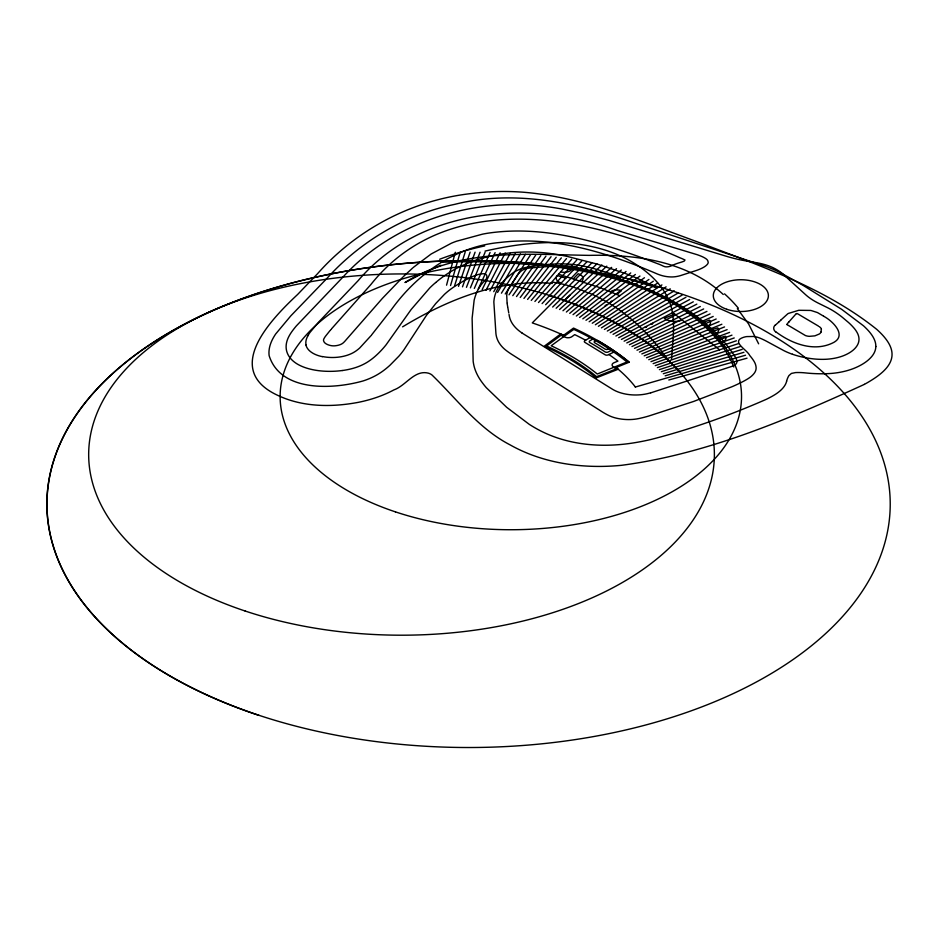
<?xml version="1.0" encoding="UTF-8"?>
<svg xmlns="http://www.w3.org/2000/svg" width="939" height="939" viewBox="0 0 939 939"><rect width="100%" height="100%" fill="white"/><g stroke="black" fill="none" stroke-linecap="round" stroke-linejoin="round"><path stroke-width="1.41" d="M671.585 358.663C672.606 339.578 676.491 319.483 669.272 301.09C661.467 282.662 645.293 269.188 628.132 259.716C584.304 236.393 531.885 240.337 485.052 251.1M446.553 285.163L455.309 252.251M450.556 285.538L460.227 252.18M454.546 285.937L465.169 252.145M458.525 286.372L470.122 252.133M462.493 286.829L475.087 252.168M466.448 287.334L480.075 252.227M470.392 287.862L485.076 252.309M820.956 332.101L821.367 329.366M474.324 288.414L490.088 252.438M508.457 289.071L518.082 274.235A51.539 29.755 0 0 1 519.654 272.474A25.975 15.001 0 0 1 521.521 270.808A11.608 6.702 0 0 1 526.967 268.495A31.245 18.041 0 0 1 530.265 267.932L557.437 265.749A56.352 32.536 0 0 1 574.457 266.805M478.244 289.001L495.111 252.603M605.467 305.339L605.174 305.973L606.664 304.882M482.141 289.623L500.147 252.791M486.038 290.268L505.194 253.025M489.912 290.949L510.253 253.284M493.761 291.665L515.323 253.589M497.6 292.405L520.406 253.917M795.744 314.142L796.741 313.532A4.578 2.641 0 0 1 797.763 313.861L818.468 326.103M795.626 314.33L788.572 322.3M501.426 293.179L525.5 254.281M505.229 293.977L530.594 254.692M509.008 294.811L535.711 255.138M512.776 295.668L540.829 255.608M516.52 296.56L545.946 256.124M520.241 297.487L551.076 256.676M523.939 298.438L556.217 257.263M652.229 323.967L652.699 323.368L650.927 324.295M371.504 335.047L390.906 310.304C416.587 274.329 455.169 246.347 500.205 242.438C553.775 235.818 607.134 252.532 655.833 273.343A36.926 21.315 0 0 0 660.352 275.104A25.142 14.519 0 0 0 665.34 276.371A22.113 12.759 0 0 0 670.692 276.935A16.456 9.507 0 0 0 676.08 276.594A22.876 13.205 0 0 0 681.115 275.397L695.412 270.796A44.884 25.916 0 0 0 699.989 269.094A32.196 18.592 0 0 0 704.086 267.016A18.686 10.787 0 0 0 707.255 264.446L707.783 263.718A8.111 4.683 0 0 0 708.194 262.204L707.748 260.643A9.543 5.505 0 0 0 706.222 258.918L705.788 258.612A25.376 14.648 0 0 0 701.773 256.464A60.166 34.743 0 0 0 697.243 254.715L617.557 230.583C530.547 199.385 421.341 206.287 358.041 280.784L318.603 322.159L309.987 332.429A76.834 44.368 0 0 0 307.886 335.763M527.612 299.412L561.358 257.896M370.928 335.763L359.778 347.923A59.72 34.485 0 0 1 356.632 350.493A35.846 20.693 0 0 1 352.958 352.829A30.154 17.407 0 0 1 322.523 356.55M531.274 300.421L566.499 258.565M331.537 328.838L370.905 284.494C446.753 189.373 582.403 214.374 679.378 257.556A80.261 46.34 0 0 0 681.984 258.612L685.012 259.997L684.249 261.089A32.407 18.71 0 0 1 680.036 262.556A47.185 27.243 0 0 0 676.303 263.765A39.802 22.982 0 0 0 671.808 265.631L670.822 266.054A9.343 5.399 0 0 1 667.547 266.829L666.408 266.887A4.519 2.606 0 0 1 664.777 266.676L663.251 266.113A40.694 23.498 0 0 0 659.295 264.34C605.103 243.459 546.545 224.409 487.717 233.224A75.249 43.44 0 0 0 482.458 234.175L456.471 241.241A79.745 46.046 0 0 0 451.389 243.213L431.177 253.988L413.653 267.146M330.986 329.472L330.446 330.105M534.901 301.454L571.64 259.281M329.894 330.739L325.54 336.197A41.821 24.144 0 0 0 323.873 338.862L323.72 339.214A8.122 4.695 0 0 0 323.626 340.939L324.096 341.972A9.39 5.423 0 0 0 326.42 344.014A12.101 6.984 0 0 0 330.551 345.517L331.138 345.634A8.721 5.035 0 0 0 334.73 345.822L335.34 345.763A13.24 7.641 0 0 0 339.906 344.742A10.716 6.186 0 0 0 343.334 342.782A41.41 23.909 0 0 0 345.693 340.294L382.431 298.344L402.948 277.028M538.505 302.522L576.746 260.068M775.215 325.34L775.637 324.906A16.738 9.66 0 0 1 776.154 324.424L778.818 322.03M788.854 321.983L787.422 323.591A3.204 1.843 0 0 0 786.976 324.612M542.085 303.614L581.828 260.925M545.641 304.729L586.887 261.84M781.06 319.894L780.462 320.516A10.763 6.209 0 0 1 779.898 321.068L779.088 321.784M781.178 319.765L787.704 313.837A16.902 9.754 0 0 1 788.396 313.426L798.772 310.293L810.474 310.433A17.348 10.012 0 0 1 811.413 310.609L817.517 312.593L823.55 316.15M573.506 278.566L578.224 273.742A9.601 5.54 0 0 1 581.875 281.289M591.91 262.826L532.272 322.899A277.674 160.311 0 0 1 563.588 335.27L573.518 328.075A285.879 165.053 0 0 1 590.373 336.467L597.497 340.446A285.245 164.689 0 0 1 629.2 362.196L616.101 367.513A197.519 114.03 0 0 1 635.398 387.032M403.57 276.418L412.972 267.732M552.66 307.053L596.911 263.871M556.134 308.262L601.876 264.974M570.02 295.116L564.48 300.374L549.655 295.48M559.574 309.494L606.794 266.148M562.989 310.75L611.676 267.38M566.37 312.03L616.512 268.683M569.715 313.344L621.301 270.033M616.864 294.494L621.465 290.714A8.005 4.625 0 0 0 610.315 291.841M573.036 314.682L626.043 271.453M576.323 316.044L630.738 272.932M579.586 317.441L635.374 274.47M582.802 318.849L639.952 276.066M610.221 302.299L611.712 301.208L610.714 301.525M585.995 320.293L644.471 277.721M589.152 321.76L648.931 279.435M592.274 323.251L653.333 281.207M595.361 324.765L657.664 283.026M598.401 326.303L661.925 284.916M402.596 326.842C447.175 299.846 499.243 278.507 552.332 283.449M601.418 327.864L666.115 286.841M604.387 329.448L670.235 288.836M590.021 337.547L584.891 340.693A2.136 1.232 0 0 0 584.974 342.418L605.068 354.742A2.136 1.232 0 0 0 608.061 354.895L613.813 352.125M607.322 331.056L674.284 290.867M592.814 339.073L589.845 340.857A2.136 1.232 0 0 0 589.88 342.594A277.885 160.428 0 0 1 605.08 351.902A2.136 1.232 0 0 0 608.073 352.031L611.324 350.423M610.221 332.688L678.24 292.968M405.19 282.369C460.18 248.178 527.26 254.352 589.035 255.373C636.278 254.269 687.172 261.089 723.288 294.494M613.085 334.343L682.137 295.104M405.178 282.522L422.644 273.343L440.966 265.221M615.902 336.021L685.94 297.287M595.596 340.657L594.868 341.057A2.136 1.232 0 0 0 594.821 342.817A281.078 162.283 0 0 1 604.974 349.05A2.136 1.232 0 0 0 608.038 349.12L608.765 348.721M864.408 384.368C786.917 419.78 706.539 454.124 621.454 465.321C583.448 468.995 543.646 463.772 510.03 444.84C478.315 428.419 456.906 399.11 431.834 374.849A11.597 6.69 0 0 0 428.548 373.217C414.557 369.414 406.094 385.6 393.899 389.908C382.748 395.882 370.6 399.873 358.217 402.362C331.584 407.385 302.71 407.174 277.815 395.401C222.144 369.637 270.808 319.589 297.64 294.447L317.476 273.789C356.538 229.492 411.669 200.441 470.369 193.645A150.381 86.822 0 0 1 523.105 192.202C569.433 195.922 613.824 211.099 657.171 226.992L705.565 244.903C764.792 267.58 826.613 289.189 876.697 329.331A140.815 81.294 0 0 1 881.791 334.261A107.422 62.021 0 0 1 885.723 338.838A85.989 49.65 0 0 1 888.904 343.592A66.669 38.487 0 0 1 891.099 348.545A56.387 32.56 0 0 1 892.027 353.616A51.762 29.884 0 0 1 889.503 363.663A58.699 33.886 0 0 1 886.158 368.393A72.303 41.739 0 0 1 881.721 372.806A92.045 53.136 0 0 1 876.474 376.915A138.045 79.698 0 0 1 864.385 384.356M618.684 337.723L689.66 299.529M621.43 339.437L693.287 301.818M646.689 326.514L644.905 327.453L645.985 327.23M624.13 341.186L696.844 304.142M626.783 342.946L700.294 306.513M629.4 344.73L703.663 308.931M631.97 346.538L706.938 311.384M634.506 348.357L710.119 313.884M636.994 350.2L713.206 316.42M639.436 352.066L716.187 318.99M674.672 314.037L664.307 318.38A12.806 7.395 0 0 0 682.184 320.023M641.83 353.944L719.074 321.608M644.189 355.846L721.856 324.248M646.501 357.771L724.544 326.925M648.767 359.707L727.126 329.636M650.973 361.668L729.603 332.383M702.63 322.582L709.403 320.129A8.005 4.625 0 0 1 706.891 326.49M653.145 363.639L731.974 335.153M655.269 365.623L734.239 337.946M657.347 367.63L736.399 340.775M659.378 369.649L738.441 343.615M710.706 330.082L717.713 327.852A8.005 4.625 0 0 1 714.567 334.131L725.577 347.853M661.361 371.691L740.378 346.491M663.298 373.745L742.209 349.378M650.762 392.842L731.469 366.503A30.987 17.888 0 0 0 734.216 365.306A7.242 4.179 0 0 0 736.223 363.733A8.463 4.883 0 0 0 736.892 361.808A19.977 11.538 0 0 0 736.575 359.825A37.008 21.362 0 0 0 735.812 357.9C701.069 303.133 634.6 280.526 574.445 266.829M665.188 375.811L743.934 352.289M635.339 387.044L745.543 355.224M668.803 380.002L747.033 358.17M718.077 338.134L725.366 336.232A8.005 4.625 0 0 1 721.375 342.336M564.879 267.04L574.738 268.542M558.611 274.235L600.221 287.745L619.799 295.679M612.909 277.087L635.316 284.388M564.257 267.744L571.405 269.822A8.005 4.625 0 0 1 560.665 271.876M565.771 278.167L557.32 275.55A9.601 5.54 0 0 0 561.229 283.05M557.12 297.863C603.143 313.919 648.509 336.866 681.327 373.769M588.19 292.616C620.656 306.29 647.922 330.634 667.594 359.637M563.553 335.305L560.677 333.991L544.338 346.162A243.213 140.416 0 0 1 596.171 377.936L618.179 369.25L616.101 367.513M787.187 324.624A5.247 3.028 0 0 0 787.856 325.117L805.38 335.516A8.439 4.871 0 0 0 809.453 336.338L814.876 335.857L819.219 334.049A8.134 4.695 0 0 0 820.979 332.113M521.92 332.969L612.791 389.439A31.832 18.381 0 0 0 650.704 392.784M823.703 316.255C833.351 321.361 847.976 336.315 832.095 343.24C813.233 351.996 791.542 343.545 775.99 331.913M819.301 326.678L820.052 327.242A7.371 4.261 0 0 1 821.414 329.319M672.794 312.546L719.614 349.824M717.208 336.995L701.55 321.584L714.591 334.061M737.338 308.626L748.594 323.967L758.63 343.815M507.682 306.795L507.365 304.823M507.776 307.288L508.762 312.957M509.02 314.436L509.431 316.654A52.807 30.494 0 0 0 521.967 332.946M507.083 302.851L506.72 295.175A54.086 31.222 0 0 1 508.469 289.071M507.154 303.344L507.295 304.33M441.154 262.286A419.721 242.321 0 0 1 551.909 266.594A228.787 132.094 0 0 1 733.817 367.008M724.544 293.86A240.454 152.376 -9.2 0 1 738.359 308.203M552.59 282.158A195.84 162.154 -73.9 0 1 588.06 292.933M597.497 340.446A285.879 165.053 0 0 1 629.189 362.196M439.652 259.258A339.437 292.921 -64.2 0 1 484.677 245.936M259 715.377A421.728 243.483 0 0 1 75.636 415.684A421.728 243.483 0 0 1 561.839 266.629M585.631 340.235A277.885 160.428 0 0 0 574.727 334.624L571.804 336.737A4.801 2.77 0 0 1 565.055 337.171L560.959 335.293L546.58 345.998A244.809 141.343 0 0 1 596.582 376.656L615.961 369.015L612.944 366.539A4.801 2.77 0 0 1 614.118 362.677L617.944 361.116A277.885 160.428 0 0 0 608.895 354.496M875.829 346.491A45.694 26.386 0 0 0 874.913 340.974A58.746 33.921 0 0 0 872.237 335.657A81.74 47.185 0 0 0 868.293 330.598A115.591 66.739 0 0 0 863.493 325.798L841.614 309.307L803.197 285.433L779.91 272.416A112.257 64.814 0 0 0 764.334 265.948L637.217 223.893C579.117 203.517 515.84 188.903 454.699 204.362C405.507 214.538 360.611 241.159 326.995 278.331L290.785 315.891L275.679 333.991A114.535 66.117 0 0 0 272.556 339.237A93.231 53.828 0 0 0 270.303 344.625A79.017 45.612 0 0 0 269.106 350.13A70.906 40.94 0 0 0 269.141 355.67C280.761 392.514 333.404 389.403 363.323 380.882A64.967 37.513 0 0 0 378.37 374.051A81.857 47.255 0 0 0 384.556 369.802A121.53 70.167 0 0 0 389.978 365.236L398.875 356.186A161.578 93.29 0 0 0 403.887 349.895L426.341 315.516L435.766 303.52L444.417 294.4A102.128 58.957 0 0 1 455.99 285.573L462.622 281.547A60.307 34.813 0 0 1 469.84 277.967C473.608 275.573 490.381 269.164 486.249 279.188A78.7 45.436 0 0 0 481.554 284.294A79.885 46.128 0 0 0 478.221 289.447A104.781 60.495 0 0 0 475.791 294.823A137.916 79.627 0 0 0 474.136 300.28L472.117 318.262L473.162 361.233A123.819 71.481 0 0 0 474.218 366.75A111.389 64.31 0 0 0 482.294 382.666A166.414 96.083 0 0 0 486.32 387.701L506.684 407.315L529.291 424.369A156.508 90.355 0 0 0 535.946 428.372C565.231 445.027 600.467 448.149 633.309 442.938A157.705 91.048 0 0 0 651.478 439.358C690.764 429.276 729.204 415.637 766.318 399.31A102.421 59.134 0 0 0 773.407 395.565A55.072 31.797 0 0 0 779.558 391.317A44.45 25.67 0 0 0 784.171 386.445A36.504 21.081 0 0 0 786.647 381.14M875.852 346.491A41.293 23.839 0 0 1 871.204 357.149A49.45 28.546 0 0 1 866.04 361.808A55.671 32.137 0 0 1 850.757 369.532A53.582 30.94 0 0 1 824.454 373.734M824.454 373.769A102.574 59.216 0 0 1 814.841 373.616A84.24 48.64 0 0 1 805.345 372.9A38.769 22.383 0 0 0 795.615 372.572L791.436 373.417L788.936 375.577A50.894 29.379 0 0 0 786.624 381.14M342.23 370.529A54.779 31.621 0 0 1 320.727 370.917A47.326 27.325 0 0 1 310.375 369.156A40.342 23.287 0 0 1 301.079 365.999A36.821 21.257 0 0 1 294.459 362.114A39.062 22.548 0 0 1 288.743 355.94A46.175 26.656 0 0 1 286.395 349.86A53.781 31.046 0 0 1 286.383 343.615A62.972 36.363 0 0 1 288.367 337.488A88.383 51.035 0 0 1 291.9 331.584A167.741 96.846 0 0 1 296.36 325.892L343.357 276.653C392.678 222.825 468.948 198.375 540.735 205.899A181.52 104.792 0 0 1 561.698 208.974L583.272 213.564L609.059 220.419L726.211 256.23A128.878 74.416 0 0 0 736.023 258.871A104.323 60.237 0 0 0 746.212 260.96L756.599 262.732A48.194 27.83 0 0 1 766.553 265.127A43.335 25.024 0 0 1 775.262 268.812A55.694 32.161 0 0 1 782.363 273.507L805.533 294.623A63.324 36.562 0 0 0 812.047 299.588A72.69 41.962 0 0 0 819.853 303.907L828.081 307.969A84.815 48.969 0 0 1 835.663 312.417A121.377 70.073 0 0 1 842.365 317.312L848.48 322.476A100.309 57.913 0 0 1 853.844 327.899A53.593 30.94 0 0 1 857.706 333.721A36.821 21.257 0 0 1 858.974 339.906A32.243 18.616 0 0 1 856.873 345.998A34.661 20.012 0 0 1 852.354 350.787A36.774 21.233 0 0 1 843.633 355.646A35.717 20.623 0 0 1 833.938 358.358A38.37 22.149 0 0 1 823.292 359.355A48.934 28.252 0 0 1 812.528 358.78A63.699 36.774 0 0 1 792.469 354.249M342.23 370.541A51.011 29.449 0 0 0 352.442 368.511A45.882 26.492 0 0 0 361.621 365.224A52.819 30.494 0 0 0 369.332 360.869A88.196 50.917 0 0 0 375.729 355.822A140.944 81.376 0 0 0 381.222 350.447A179.49 103.63 0 0 0 386.058 344.859L411.188 309.459L429.886 287.803A183.457 105.919 0 0 1 435.661 282.522M435.719 282.533A139.301 80.425 0 0 1 456.671 268.284C484.254 254.258 516.192 249.68 546.803 253.061A119.875 69.204 0 0 1 557.32 254.539A142.787 82.432 0 0 1 567.579 256.511L597.251 264.094L625.315 273.495A170.957 98.701 0 0 1 642.581 280.925A142.81 82.444 0 0 0 651.666 284.975L656.784 287.733L593.577 268.472A140.51 81.118 0 0 0 583.53 266.16A72.221 41.703 0 0 0 573.095 264.528A60.789 35.095 0 0 0 562.344 263.894A88.548 51.117 0 0 0 551.545 264.199A135.052 77.972 0 0 0 530.3 266.57A37.513 21.656 0 0 0 520.441 269.07A29.884 17.254 0 0 0 512.494 273.237A119.124 68.782 0 0 0 506.297 278.378A82.421 47.584 0 0 0 497.259 289.682A72.549 41.891 0 0 0 494.853 295.773A93.571 54.028 0 0 0 493.844 301.982L495.898 333.192A59.709 34.473 0 0 0 497.365 339.378A52.842 30.506 0 0 0 501.426 345.986A49.297 28.463 0 0 0 506.379 350.623A103.865 59.967 0 0 0 513.363 355.4L600.702 410.883A80.59 46.527 0 0 0 608.355 415.296A28.945 16.714 0 0 0 617.592 418.442A32.877 18.98 0 0 0 628.203 419.58A29.109 16.808 0 0 0 638.778 418.559A86.329 49.849 0 0 0 648.696 416.047L693.487 401.505L731.786 386.821A169.877 98.079 0 0 0 740.261 382.948A94.029 54.286 0 0 0 748.125 378.64A32.349 18.674 0 0 0 754.087 373.464L754.604 372.736A22.841 13.181 0 0 0 756.118 368.194L756.095 367.407A36.058 20.822 0 0 0 754.029 361.292A89.98 51.95 0 0 0 749.768 355.541C746.986 349.59 730.765 341.726 743.089 337.477A13.169 7.606 0 0 1 746.751 336.585L753.571 336.479A14.731 8.51 0 0 1 757.315 337.195L759.628 337.993A74.709 43.135 0 0 1 767.961 342.031L783.748 350.576A60.213 34.766 0 0 0 792.469 354.261M307.886 335.763A49.028 28.299 0 0 0 306.537 338.803A36.457 21.045 0 0 0 305.868 341.925A30.306 17.489 0 0 0 306.102 345.071M322.453 356.679A24.578 14.191 0 0 1 305.973 345.083M775.731 332.007A11.35 6.55 0 0 1 774.933 325.258M573.776 329.378L551.17 345.752A248.013 143.186 0 0 1 597.286 374.027L626.959 361.973A284.282 164.125 0 0 0 573.776 329.378M245.091 610.996A312.851 180.628 0 0 0 714.379 454.57A312.851 180.628 0 0 0 245.091 298.144A312.851 180.628 0 0 0 245.091 610.996M395.472 511.884A230.701 133.197 0 0 0 741.528 396.528A230.701 133.197 0 0 0 395.472 281.184A230.701 133.197 0 0 0 395.472 511.884M232.262 705.682A421.634 243.436 0 0 0 889.151 521.45A421.634 243.436 0 0 0 284.353 285.127A421.634 243.436 0 0 0 232.262 705.682M726.763 309.283A27.536 15.893 0 0 0 768.384 295.844A27.536 15.893 0 0 0 727.42 281.747A27.536 15.893 0 0 0 726.763 309.283"/></g></svg>
